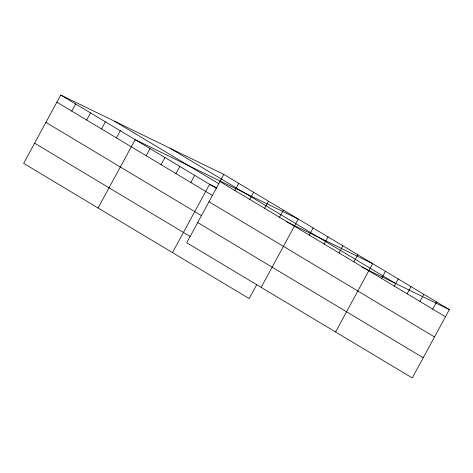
<?xml version="1.0" encoding="UTF-8"?>
<svg xmlns="http://www.w3.org/2000/svg" width="473" height="473" viewBox="0 0 473 473"><rect width="100%" height="100%" fill="white"/><g stroke="black" fill="none" stroke-linecap="round" stroke-linejoin="round"><path stroke-width="0.71" d="M223.835 174.419L186.74 242.738L412.255 377.951L449.35 309.626L223.835 174.419L60.745 95.049L23.65 163.374L249.165 298.581L256.697 284.699M71.754 111.108L75.627 103.971M86.642 120.03L90.514 112.899M101.524 128.958L105.396 121.821M116.405 137.88L120.284 130.743M98.071 207.99L135.166 139.671L298.256 219.034L261.161 287.359M146.175 155.729L150.047 148.593M161.056 164.651L164.935 157.515M175.944 173.573L179.817 166.443M190.826 182.501L194.699 175.365M172.485 252.612L209.586 184.287L216.634 187.716M234.85 190.477L238.723 183.341M249.732 199.399L253.605 192.263M264.614 208.321L268.487 201.191M279.502 217.249L283.374 210.113M309.265 235.093L313.138 227.962M324.153 244.021L328.026 236.884M339.035 252.943L342.907 245.806M353.916 261.865L357.795 254.734M335.582 331.981L372.677 263.656L286.508 221.725M381.581 278.455L385.454 271.319M394.358 286.112L398.236 278.981M407.141 293.774L411.013 286.644M419.918 301.437L423.79 294.307M432.7 309.1L436.573 301.969M361.863 267.056L449.35 309.626M170.02 148.226L395.529 283.439M219.963 181.549L445.477 316.762M114.567 121.242L218.751 183.707M60.745 95.049L216.888 188.668M56.872 102.186L212.407 195.438M209.001 201.74L434.516 336.953M45.911 122.377L201.439 215.629M197.708 222.547L423.217 357.759M34.612 143.177L190.146 236.435"/></g></svg>
